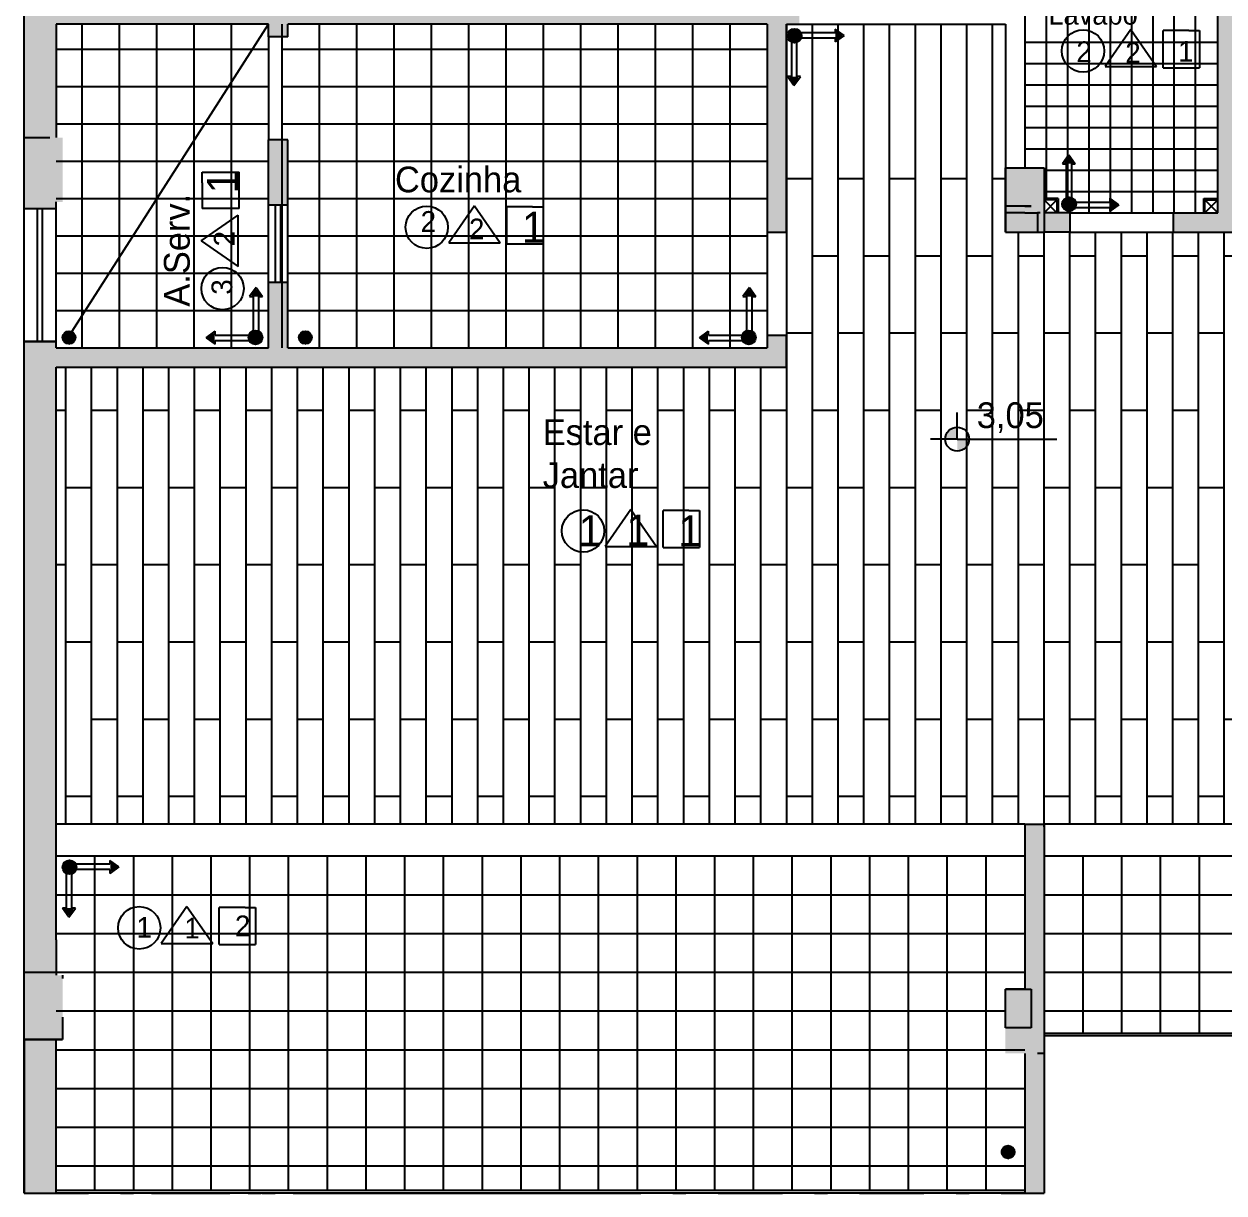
# Model space of a CAD drawing. Header units: millimetres. Extents: x 935 to 1399, y 512 to 900.
# Drawn here: x 1193.15 to 1202.47, y 815.6 to 824.68 of the extents above; entities that cross this region are included whole.
import ezdxf

# ---------------------------------------------------------------- set-up
doc = ezdxf.new("R2010")
doc.units = ezdxf.units.MM
doc.linetypes.add('ACAD_ISO02W100', pattern=[15, 12, -3])
doc.linetypes.add('DASHDOT', pattern=[1, 0.5, -0.25, 0, -0.25])
for name, color, linetype in [('COTAS', 6, 'Continuous'), ('MOBIL', 7, 'Continuous'), ('MOBILIARIO', 4, 'Continuous'), ('projeçao', 7, 'ACAD_ISO02W100')]:
    doc.layers.add(name, color=color, linetype=linetype)

msp = doc.modelspace()

# ---------------------------------------------------------------- hatches: boundary and pattern name
h = msp.add_hatch(color=254)
h.paths.add_polyline_path([(1194.84727, 824.93147), (1193.14727, 824.93147), (1193.14727, 823.93928), (1193.39727, 823.93928), (1193.39727, 824.68147), (1195.04727, 824.68147), (1195.04727, 824.58147), (1195.19727, 824.58147), (1195.19727, 824.68147), (1198.91994, 824.68147), (1198.91994, 823.19542), (1199.06994, 823.19542), (1199.06994, 824.68147), (1199.16994, 824.68147), (1199.16994, 824.83147), (1196.79727, 824.83147), (1196.79727, 824.93147)])
h.paths.add_polyline_path([(1195.19727, 822.16542), (1195.19727, 822.67347), (1195.04727, 822.67347), (1195.04727, 822.16542), (1193.39727, 822.16542), (1193.14727, 822.16542), (1193.14727, 820.30862), (1193.39727, 820.30862), (1193.39727, 822.01542), (1199.06994, 822.01542), (1199.06994, 822.26542), (1198.91994, 822.26542), (1198.91994, 822.16542), (1198.54628, 822.16542)])
h.paths.add_polyline_path([(1195.04727, 823.27347), (1195.19727, 823.27347), (1195.19727, 823.78147), (1195.04727, 823.78147)], flags=17)
h.paths.add_polyline_path([(1193.39727, 823.79935), (1193.39727, 823.93928), (1193.14727, 823.93928), (1193.14727, 823.79935)], flags=17)
h.paths.add_polyline_path([(1201.91583, 825.69935), (1201.91583, 825.94935), (1201.27227, 825.94935), (1201.27227, 825.69935)])
h.paths.add_polyline_path([(1201.07227, 823.21542), (1201.07227, 823.06542), (1201.27227, 823.06542), (1201.27227, 823.21542)])
h = msp.add_hatch(color=254)
h.paths.add_polyline_path([(1202.57227, 825.79935), (1203.43357, 825.79935), (1203.43357, 825.94935), (1202.57227, 825.94935), (1202.42227, 825.94935), (1202.42227, 825.64935), (1202.42227, 823.21542), (1202.07448, 823.21542), (1202.07448, 823.06542), (1204.60557, 823.06542), (1204.60557, 823.41542), (1204.45557, 823.41542), (1204.45557, 823.21542), (1202.57227, 823.21542)])
h.paths.add_polyline_path([(1204.75557, 825.94935), (1203.43357, 825.94935), (1203.43357, 825.79935), (1204.30557, 825.79935), (1204.45557, 825.79935), (1204.45557, 824.21542), (1204.60557, 824.21542), (1204.60557, 825.79935), (1204.75557, 825.79935)])
for color, points in [(254, [(1199.08902, 824.59057, 1), (1199.17821, 824.59057, 1)]), (254, [(1199.45792, 824.56224), (1199.50071, 824.59281), (1199.45792, 824.62338)]), (254, [(1199.12907, 824.22085), (1199.15963, 824.26364), (1199.0985, 824.26364)]), (256, [(1193.14727, 823.29935), (1193.39727, 823.29935), (1193.44727, 823.29935), (1193.44727, 823.79935), (1193.19727, 823.79935), (1193.14727, 823.79935)]), (256, [(1200.77227, 823.56542), (1200.77227, 823.06542), (1201.07227, 823.06542), (1201.07227, 823.56542)]), (256, [(1200.77227, 823.56542), (1200.77227, 823.06542), (1201.07227, 823.06542), (1201.07227, 823.56542)]), (254, [(1201.29495, 823.60665), (1201.26438, 823.64945), (1201.23381, 823.60665)]), (254, [(1193.39727, 823.29935), (1193.14727, 823.29935), (1193.14727, 823.24935), (1193.39727, 823.24935)]), (254, [(1201.31121, 823.28235, 1), (1201.22203, 823.28235, 1)]), (254, [(1201.63635, 823.2778), (1201.59355, 823.30837), (1201.59355, 823.24723)]), (254, [(1199.06994, 823.19542), (1198.91994, 823.19542), (1198.91994, 823.06542), (1199.06994, 823.06542)]), (254, [(1194.95037, 822.61633), (1194.91981, 822.57353), (1194.98094, 822.57353)]), (254, [(1198.78287, 822.61633), (1198.7523, 822.57353), (1198.81343, 822.57353)]), (254, [(1194.62152, 822.27493), (1194.57872, 822.24436), (1194.62152, 822.2138)]), (254, [(1194.99042, 822.2466, 1), (1194.90123, 822.2466, 1)]), (254, [(1198.45401, 822.27493), (1198.41122, 822.24436), (1198.45401, 822.2138)]), (254, [(1198.82291, 822.2466, 1), (1198.73372, 822.2466, 1)]), (254, [(1193.39727, 822.21542), (1193.14727, 822.21542), (1193.14727, 822.16542), (1193.39727, 822.16542)]), (254, [(1193.39727, 820.30862), (1193.14727, 820.30862), (1193.14727, 817.29182), (1193.39727, 817.29182), (1193.39727, 817.56542)]), (254, [(1201.07227, 818.46542), (1200.92227, 818.46542), (1200.92227, 817.18329), (1201.07227, 817.18329)]), (254, [(1193.45605, 818.13048, 1), (1193.54523, 818.13048, 1)]), (254, [(1193.82495, 818.10215), (1193.86774, 818.13271), (1193.82495, 818.16328)]), (254, [(1193.49609, 817.76075), (1193.52666, 817.80355), (1193.46552, 817.80355)]), (256, [(1193.14727, 816.79182), (1193.44727, 816.79182), (1193.44727, 817.29182), (1193.14727, 817.29182)]), (256, [(1200.77227, 817.18329), (1200.77227, 816.68329), (1201.07227, 816.68329), (1201.07227, 817.18329)]), (254, [(1201.07227, 816.68329), (1200.92227, 816.68329), (1200.92227, 815.59935), (1201.07227, 815.59935)])]:
    msp.add_hatch(color=color).paths.add_polyline_path(points)
h = msp.add_hatch()
h.set_pattern_fill('NET', color=254, scale=0.05, style=0)
h.set_pattern_definition([(0, (1559.1050605, 431.808368), (0, 0.00625), []), (90, (1559.1050605, 431.808368), (-0.00625, 4e-19), [])])
h.paths.add_polyline_path([(1193.44739, 822.24583, 1), (1193.54739, 822.24583, 1)])
h = msp.add_hatch()
h.set_pattern_fill('NET', color=254, scale=0.05, style=0)
h.set_pattern_definition([(0, (1560.9409097, 431.808368), (0, 0.00625), []), (90, (1560.9409097, 431.808368), (-0.00625, 4e-19), [])])
h.paths.add_polyline_path([(1195.28324, 822.24583, 1), (1195.38324, 822.24583, 1)])
h = msp.add_hatch(color=7)
h.paths.add_polyline_path([(1200.39732, 821.54981, 0.4142136), (1200.304, 821.45649), (1200.39732, 821.45649)])
h.paths.add_polyline_path([(1200.39732, 821.45649), (1200.39732, 821.36317, 0.4142136), (1200.49064, 821.45649)])
h = msp.add_hatch(color=254)
h.paths.add_polyline_path([(1193.39727, 816.79182), (1193.14727, 816.79182), (1193.14727, 815.93182), (1193.39727, 815.93182)])
h.paths.add_polyline_path([(1193.39727, 815.93182), (1193.14727, 815.93182), (1193.14727, 815.59935), (1193.39727, 815.59935)])
h = msp.add_hatch()
h.set_pattern_fill('NET', color=254, scale=0.05, style=0)
h.set_pattern_definition([(0, (1566.40075, 425.4801805), (0, 0.00625), []), (90, (1566.40075, 425.4801805), (-0.00625, 4e-19), [])])
h.paths.add_polyline_path([(1200.74308, 815.91764, 1), (1200.84308, 815.91764, 1)])

# ---------------------------------------------------------------- linework, layer by layer
at = {"color": 6}
for p, q in [((1193.14727, 815.59935), (1193.14727, 829.61596)), ((1200.92227, 825.94935), (1200.92227, 824.68147)), ((1202.42227, 823.21542), (1202.42227, 825.79935)), ((1202.42227, 823.21542), (1202.42227, 825.79935)), ((1200.92227, 825.64935), (1200.92227, 824.68147)), ((1195.04727, 824.68147), (1193.39727, 824.68147)), ((1193.39727, 824.68147), (1193.39727, 823.79935)), ((1195.04727, 824.58147), (1195.04727, 824.68147)), ((1195.19727, 824.58147), (1195.19727, 824.68147)), ((1198.91994, 824.68147), (1195.19727, 824.68147)), ((1198.91994, 824.68147), (1198.91994, 823.01627)), ((1199.06994, 824.68147), (1199.06994, 823.06542)), ((1199.96994, 824.68147), (1200.77227, 824.68147)), ((1200.77227, 824.68147), (1200.77227, 823.29935)), ((1200.77227, 824.68147), (1200.77227, 823.06542)), ((1200.92227, 824.68147), (1200.92227, 823.56542)), ((1200.92227, 824.68147), (1200.92227, 823.56542)), ((1195.19727, 824.58147), (1195.04727, 824.58147)), ((1193.14727, 823.29935), (1193.14727, 823.79935)), ((1195.19727, 823.78147), (1195.04727, 823.78147)), ((1195.04727, 822.16542), (1195.04727, 823.78147)), ((1195.19727, 822.16542), (1195.19727, 823.78147)), ((1193.39727, 822.16542), (1193.39727, 823.29935)), ((1201.18227, 823.32542), (1201.07227, 823.32542)), ((1201.17227, 823.31542), (1201.07227, 823.31542)), ((1201.17227, 823.31542), (1201.07227, 823.31542)), ((1201.17227, 823.31542), (1201.17227, 823.21542)), ((1201.17227, 823.31542), (1201.17227, 823.21542)), ((1201.18227, 823.32542), (1201.18227, 823.21542)), ((1202.31227, 823.21542), (1202.31227, 823.32542)), ((1202.31227, 823.32542), (1202.42227, 823.32542)), ((1202.32227, 823.31542), (1202.42227, 823.31542)), ((1202.32227, 823.21542), (1202.32227, 823.31542)), ((1202.32227, 823.31542), (1202.42227, 823.31542)), ((1202.32227, 823.21542), (1202.32227, 823.31542)), ((1193.14727, 823.24935), (1193.39727, 823.24935)), ((1195.19727, 823.27347), (1195.04727, 823.27347)), ((1200.92227, 823.21542), (1201.02227, 823.21542)), ((1200.92227, 823.21542), (1201.02227, 823.21542)), ((1201.02227, 823.21542), (1201.02227, 823.06542)), ((1201.27227, 823.21542), (1201.07227, 823.21542)), ((1201.27227, 823.21542), (1201.07227, 823.21542)), ((1201.19227, 823.21542), (1201.17227, 823.21542)), ((1201.19227, 823.21542), (1201.17227, 823.21542)), ((1201.27227, 823.21542), (1201.27227, 823.06542)), ((1201.27227, 823.21542), (1201.27227, 823.06542)), ((1202.07448, 823.21542), (1202.07448, 823.06542)), ((1202.07448, 823.21542), (1202.42227, 823.21542)), ((1202.07448, 823.21542), (1202.42227, 823.21542)), ((1202.07448, 823.21542), (1202.07448, 823.06542)), ((1202.07448, 823.21542), (1202.42227, 823.21542)), ((1202.07448, 823.21542), (1202.42227, 823.21542)), ((1198.91994, 823.06542), (1199.06994, 823.06542)), ((1200.77227, 823.06542), (1201.02227, 823.06542)), ((1200.77227, 823.06542), (1201.02227, 823.06542)), ((1201.27227, 823.06542), (1201.07227, 823.06542)), ((1201.27227, 823.06542), (1201.07227, 823.06542)), ((1202.07448, 823.06542), (1204.60557, 823.06542)), ((1202.07448, 823.06542), (1204.60557, 823.06542)), ((1195.19727, 822.67347), (1195.04727, 822.67347)), ((1193.39727, 822.16542), (1193.39727, 822.45542)), ((1198.91994, 822.28542), (1198.91994, 822.16542)), ((1198.91994, 822.26542), (1199.06994, 822.26542)), ((1199.06994, 822.26542), (1199.06994, 822.01542)), ((1193.39727, 822.21542), (1193.14727, 822.21542)), ((1193.39727, 822.16542), (1195.04727, 822.16542)), ((1195.19727, 822.16542), (1198.91994, 822.16542)), ((1198.54628, 822.16542), (1198.91994, 822.16542)), ((1193.39727, 822.01542), (1199.06994, 822.01542)), ((1193.39727, 817.56542), (1193.39727, 822.01542)), ((1200.92227, 818.46542), (1193.39727, 818.46542)), ((1200.92227, 818.46542), (1201.07227, 818.46542)), ((1200.92227, 818.46542), (1200.92227, 817.18329)), ((1201.07227, 818.46542), (1201.07227, 817.18329)), ((1204.60557, 818.46542), (1201.07227, 818.46542)), ((1204.60557, 818.21542), (1201.07227, 818.21542)), ((1193.39727, 817.56542), (1193.39727, 817.29182)), ((1200.92227, 817.18329), (1200.77227, 817.18329)), ((1193.14727, 816.79935), (1193.14727, 815.59935)), ((1193.39727, 815.59935), (1193.39727, 816.79182)), ((1204.60557, 816.83935), (1201.07227, 816.83935)), ((1208.64727, 816.81935), (1201.07227, 816.81935)), ((1200.92227, 816.68329), (1200.92227, 815.59935)), ((1201.07227, 816.68329), (1201.07227, 815.59935)), ((1193.14727, 815.59935), (1193.39727, 815.59935)), ((1200.92227, 815.59935), (1201.07227, 815.59935)), ((1200.92227, 815.59935), (1201.07227, 815.59935))]:
    msp.add_line(p, q, dxfattribs=at)
at = {"color": 254}
for p, q in [((1201.91583, 825.94935), (1201.91583, 823.21542)), ((1201.08786, 825.64935), (1201.08786, 823.32542)), ((1201.25345, 825.64935), (1201.25345, 823.21542)), ((1201.75023, 825.69935), (1201.75023, 823.21542)), ((1202.08142, 825.64935), (1202.08142, 823.21542)), ((1202.24701, 825.64935), (1202.24701, 823.21542)), ((1201.41905, 825.36817), (1201.41905, 823.21542)), ((1201.58464, 825.19328), (1201.58464, 823.21542)), ((1193.49739, 822.25837), (1195.04727, 824.68147)), ((1193.59727, 824.68147), (1193.59727, 822.16542)), ((1193.88727, 824.68147), (1193.88727, 822.16542)), ((1194.17727, 824.68147), (1194.17727, 822.16542)), ((1194.46727, 824.68147), (1194.46727, 822.16542)), ((1194.75727, 824.68147), (1194.75727, 822.16542)), ((1195.14994, 824.68147), (1195.14994, 822.16542)), ((1195.43994, 824.68147), (1195.43994, 822.16542)), ((1195.72994, 824.68147), (1195.72994, 822.16542)), ((1196.01994, 824.68147), (1196.01994, 822.16542)), ((1196.30994, 824.68147), (1196.30994, 822.16542)), ((1196.59994, 824.68147), (1196.59994, 822.16542)), ((1196.88994, 824.68147), (1196.88994, 822.16542)), ((1197.17994, 824.68147), (1197.17994, 822.16542)), ((1197.46994, 824.68147), (1197.46994, 822.16542)), ((1197.75994, 824.68147), (1197.75994, 822.16542)), ((1198.04994, 824.68147), (1198.04994, 822.16542)), ((1198.33994, 824.68147), (1198.33994, 822.16542)), ((1198.62994, 824.68147), (1198.62994, 822.16542)), ((1199.06994, 824.68147), (1199.96994, 824.68147)), ((1199.06994, 824.68147), (1199.96994, 824.68147)), ((1199.06994, 824.68147), (1199.96994, 824.68147)), ((1199.06994, 824.68147), (1199.96994, 824.68147)), ((1199.06994, 824.68147), (1199.96994, 824.68147)), ((1199.06994, 824.68147), (1199.06994, 818.46542)), ((1199.44792, 824.61316), (1199.1833, 824.61316)), ((1199.26994, 824.68147), (1199.26994, 818.46542)), ((1199.44792, 824.64281), (1199.44792, 824.61316)), ((1199.51792, 824.59281), (1199.44792, 824.64281)), ((1199.51792, 824.59281), (1199.44792, 824.54281)), ((1199.50071, 824.59281), (1199.45792, 824.62338)), ((1199.45792, 824.62338), (1199.45792, 824.56224)), ((1199.50071, 824.59281), (1199.45792, 824.56224)), ((1199.46994, 824.68147), (1199.46994, 818.46542)), ((1199.66994, 824.68147), (1199.66994, 818.46542)), ((1199.86994, 824.68147), (1199.86994, 818.46542)), ((1200.06994, 824.68147), (1200.06994, 818.46542)), ((1200.26994, 824.68147), (1200.26994, 818.46542)), ((1200.46994, 824.68147), (1200.46994, 818.46542)), ((1200.66994, 824.68147), (1200.66994, 818.46542)), ((1201.74595, 824.63933), (1201.54595, 824.35157)), ((1201.74595, 824.63933), (1201.94595, 824.35157)), ((1202.19703, 824.63041), (1201.99703, 824.63041)), ((1201.99703, 824.34266), (1201.99703, 824.63041)), ((1202.19703, 824.63041), (1202.27907, 824.63041)), ((1202.27907, 824.63041), (1202.27907, 824.34266)), ((1195.04727, 824.58147), (1195.04727, 823.78147)), ((1199.10881, 824.54196), (1199.10881, 824.27401)), ((1199.14941, 824.53834), (1199.14941, 824.27401)), ((1199.44792, 824.57251), (1199.18511, 824.57251)), ((1199.44792, 824.57251), (1199.44792, 824.54281)), ((1200.92227, 824.5402), (1202.42227, 824.5402)), ((1193.39727, 824.48542), (1195.04727, 824.48542)), ((1195.14994, 824.48542), (1198.91994, 824.48542)), ((1200.92227, 824.37461), (1202.42227, 824.37461)), ((1201.54595, 824.35157), (1201.94595, 824.35157)), ((1201.99703, 824.34266), (1202.27907, 824.34266)), ((1199.10877, 824.27364), (1199.07907, 824.27364)), ((1199.12907, 824.20364), (1199.07907, 824.27364)), ((1199.12907, 824.22085), (1199.0985, 824.26364)), ((1199.15963, 824.26364), (1199.0985, 824.26364)), ((1199.12907, 824.20364), (1199.17907, 824.27364)), ((1199.12907, 824.22085), (1199.15963, 824.26364)), ((1199.17907, 824.27364), (1199.14941, 824.27364)), ((1193.39727, 824.19542), (1195.04727, 824.19542)), ((1195.14994, 824.19542), (1198.91994, 824.19542)), ((1200.92227, 824.20901), (1202.42227, 824.20901)), ((1200.92227, 824.04342), (1202.42227, 824.04342)), ((1193.39727, 823.90542), (1195.04727, 823.90542)), ((1195.14994, 823.90542), (1198.91994, 823.90542)), ((1200.92227, 823.87783), (1202.42227, 823.87783)), ((1200.92227, 823.71223), (1202.42227, 823.71223)), ((1201.26438, 823.66665), (1201.21438, 823.59665)), ((1201.26438, 823.66665), (1201.31438, 823.59665)), ((1193.39727, 823.61542), (1195.04727, 823.61542)), ((1195.19727, 823.61542), (1198.91994, 823.61542)), ((1201.21438, 823.59665), (1201.24403, 823.59665)), ((1201.26438, 823.64945), (1201.23381, 823.60665)), ((1201.23381, 823.60665), (1201.29495, 823.60665)), ((1201.24403, 823.59665), (1201.24403, 823.33203)), ((1201.26438, 823.64945), (1201.29495, 823.60665)), ((1201.28468, 823.59665), (1201.31438, 823.59665)), ((1201.28468, 823.59665), (1201.28468, 823.33385)), ((1194.53183, 823.5304), (1194.81958, 823.5304)), ((1194.53183, 823.44836), (1194.53183, 823.5304)), ((1194.81958, 823.24836), (1194.81958, 823.5304)), ((1199.06994, 823.48147), (1199.26994, 823.48147)), ((1199.46994, 823.48147), (1199.66994, 823.48147)), ((1199.86994, 823.48147), (1200.06994, 823.48147)), ((1200.26994, 823.48147), (1200.46994, 823.48147)), ((1200.66994, 823.48147), (1200.77227, 823.48147)), ((1201.07227, 823.54664), (1202.42227, 823.54664)), ((1194.53183, 823.44836), (1194.53183, 823.24836)), ((1201.07227, 823.38105), (1202.42227, 823.38105)), ((1193.39727, 823.32542), (1195.04727, 823.32542)), ((1195.19727, 823.32542), (1198.91994, 823.32542)), ((1201.31886, 823.29815), (1201.58318, 823.29815)), ((1201.58355, 823.3278), (1201.58355, 823.29815)), ((1201.65355, 823.2778), (1201.58355, 823.3278)), ((1201.63635, 823.2778), (1201.59355, 823.30837)), ((1201.59355, 823.30837), (1201.59355, 823.24723)), ((1194.52291, 822.99728), (1194.81067, 823.19728)), ((1194.81958, 823.24836), (1194.53183, 823.24836)), ((1194.81067, 822.79728), (1194.81067, 823.19728)), ((1196.64733, 823.2695), (1196.44733, 822.98174)), ((1196.64733, 823.2695), (1196.84733, 822.98174)), ((1197.09841, 823.26058), (1196.89841, 823.26058)), ((1196.89841, 822.97283), (1196.89841, 823.26058)), ((1197.09841, 823.26058), (1197.18044, 823.26058)), ((1197.18044, 823.26058), (1197.18044, 822.97283)), ((1201.27227, 823.21542), (1202.07448, 823.21542)), ((1201.27227, 823.21542), (1202.07448, 823.21542)), ((1201.31523, 823.25755), (1201.58318, 823.25755)), ((1201.65355, 823.2778), (1201.58355, 823.2278)), ((1201.58355, 823.2575), (1201.58355, 823.2278)), ((1201.63635, 823.2778), (1201.59355, 823.24723)), ((1193.39727, 823.03542), (1195.04727, 823.03542)), ((1195.19727, 823.03542), (1198.91994, 823.03542)), ((1198.91994, 823.06542), (1198.91994, 822.26542)), ((1199.06994, 823.06542), (1199.06994, 822.26542)), ((1200.86994, 823.06542), (1200.86994, 818.46542)), ((1201.06994, 823.06542), (1201.06994, 818.44542)), ((1201.26994, 823.06542), (1201.26994, 818.46542)), ((1201.46994, 823.06542), (1201.46994, 818.46542)), ((1201.66994, 823.06542), (1201.66994, 818.46542)), ((1201.86994, 823.06542), (1201.86994, 818.46542)), ((1202.06994, 823.06542), (1202.06994, 818.46542)), ((1202.26994, 823.06542), (1202.26994, 818.46542)), ((1202.46994, 823.06542), (1202.46994, 818.46542)), ((1194.52291, 822.99728), (1194.81067, 822.79728)), ((1196.44733, 822.98174), (1196.84733, 822.98174)), ((1196.89841, 822.97283), (1197.18044, 822.97283)), ((1199.26994, 822.88147), (1199.46994, 822.88147)), ((1199.66994, 822.88147), (1199.86994, 822.88147)), ((1200.06994, 822.88147), (1200.26994, 822.88147)), ((1200.46994, 822.88147), (1200.66994, 822.88147)), ((1200.86994, 822.88147), (1201.06994, 822.88147)), ((1201.26994, 822.88147), (1201.46994, 822.88147)), ((1201.66994, 822.88147), (1201.86994, 822.88147)), ((1202.06994, 822.88147), (1202.26994, 822.88147)), ((1202.46994, 822.88147), (1202.66994, 822.88147)), ((1193.39727, 822.74542), (1195.04727, 822.74542)), ((1195.19727, 822.74542), (1198.91994, 822.74542)), ((1194.95037, 822.63353), (1194.90037, 822.56353)), ((1194.95037, 822.63353), (1195.00037, 822.56353)), ((1198.78287, 822.63353), (1198.73287, 822.56353)), ((1198.78287, 822.63353), (1198.83287, 822.56353)), ((1194.90037, 822.56353), (1194.93003, 822.56353)), ((1194.95037, 822.61633), (1194.91981, 822.57353)), ((1194.91981, 822.57353), (1194.98094, 822.57353)), ((1194.93003, 822.29884), (1194.93003, 822.56316)), ((1194.95037, 822.61633), (1194.98094, 822.57353)), ((1194.97063, 822.29521), (1194.97063, 822.56316)), ((1194.97067, 822.56353), (1195.00037, 822.56353)), ((1198.73287, 822.56353), (1198.76252, 822.56353)), ((1198.78287, 822.61633), (1198.7523, 822.57353)), ((1198.7523, 822.57353), (1198.81343, 822.57353)), ((1198.76252, 822.29884), (1198.76252, 822.56316)), ((1198.78287, 822.61633), (1198.81343, 822.57353)), ((1198.80312, 822.29521), (1198.80312, 822.56316)), ((1198.80317, 822.56353), (1198.83287, 822.56353)), ((1193.39727, 822.45542), (1195.04727, 822.45542)), ((1195.19727, 822.45542), (1198.91994, 822.45542)), ((1194.56152, 822.24436), (1194.63152, 822.29436)), ((1194.57872, 822.24436), (1194.62152, 822.27493)), ((1194.62152, 822.2138), (1194.62152, 822.27493)), ((1194.63152, 822.26466), (1194.63152, 822.29436)), ((1194.63152, 822.26466), (1194.89433, 822.26466)), ((1198.39401, 822.24436), (1198.46401, 822.29436)), ((1198.41122, 822.24436), (1198.45401, 822.27493)), ((1198.45401, 822.2138), (1198.45401, 822.27493)), ((1198.46401, 822.26466), (1198.46401, 822.29436)), ((1198.46401, 822.26466), (1198.72682, 822.26466)), ((1199.06994, 822.28147), (1199.26994, 822.28147)), ((1199.46994, 822.28147), (1199.66994, 822.28147)), ((1199.86994, 822.28147), (1200.06994, 822.28147)), ((1200.26994, 822.28147), (1200.46994, 822.28147)), ((1200.66994, 822.28147), (1200.86994, 822.28147)), ((1201.06994, 822.28147), (1201.26994, 822.28147)), ((1201.46994, 822.28147), (1201.66994, 822.28147)), ((1201.86994, 822.28147), (1202.06994, 822.28147)), ((1202.26994, 822.28147), (1202.46994, 822.28147)), ((1194.56152, 822.24436), (1194.63152, 822.19436)), ((1194.57872, 822.24436), (1194.62152, 822.2138)), ((1194.63152, 822.22402), (1194.89614, 822.22402)), ((1194.63152, 822.19436), (1194.63152, 822.22402)), ((1198.39401, 822.24436), (1198.46401, 822.19436)), ((1198.41122, 822.24436), (1198.45401, 822.2138)), ((1198.46401, 822.22402), (1198.72863, 822.22402)), ((1198.46401, 822.19436), (1198.46401, 822.22402)), ((1193.39727, 822.16542), (1195.04727, 822.16542)), ((1193.39727, 822.16542), (1195.04727, 822.16542)), ((1193.46994, 822.01542), (1193.46994, 818.46542)), ((1193.66994, 822.01542), (1193.66994, 818.46542)), ((1193.86994, 822.01542), (1193.86994, 818.46542)), ((1194.06994, 822.01542), (1194.06994, 818.46542)), ((1194.26994, 822.01542), (1194.26994, 818.46542)), ((1194.46994, 822.01542), (1194.46994, 818.46542)), ((1194.46994, 822.01542), (1194.46994, 818.46542)), ((1194.66994, 822.01542), (1194.66994, 818.46542)), ((1194.86994, 822.01542), (1194.86994, 818.46542)), ((1195.06994, 822.01542), (1195.06994, 818.46542)), ((1195.26994, 822.01542), (1195.26994, 818.46542)), ((1195.46994, 822.01542), (1195.46994, 818.46542)), ((1195.66994, 822.01542), (1195.66994, 818.46542)), ((1195.86994, 822.01542), (1195.86994, 818.46542)), ((1196.06994, 822.01542), (1196.06994, 818.46542)), ((1196.26994, 822.01542), (1196.26994, 818.46542)), ((1196.46994, 822.01542), (1196.46994, 818.46542)), ((1196.66994, 822.01542), (1196.66994, 818.46542)), ((1196.66994, 822.01542), (1196.66994, 818.46542)), ((1196.86994, 822.01542), (1196.86994, 818.46542)), ((1197.06994, 822.01542), (1197.06994, 818.46542)), ((1197.26994, 822.01542), (1197.26994, 818.46542)), ((1197.46994, 822.01542), (1197.46994, 818.46542)), ((1197.66994, 822.01542), (1197.66994, 818.46542)), ((1197.86994, 822.01542), (1197.86994, 818.46542)), ((1198.06994, 822.01542), (1198.06994, 818.46542)), ((1198.26994, 822.01542), (1198.26994, 818.46542)), ((1198.46994, 822.01542), (1198.46994, 818.46542)), ((1198.66994, 822.01542), (1198.66994, 818.46542)), ((1198.86994, 822.01542), (1198.86994, 818.46542)), ((1193.39727, 821.68147), (1193.46994, 821.68147)), ((1193.66994, 821.68147), (1193.86994, 821.68147)), ((1194.06994, 821.68147), (1194.26994, 821.68147)), ((1194.07227, 821.68147), (1194.27227, 821.68147)), ((1194.46994, 821.68147), (1194.66994, 821.68147)), ((1194.47227, 821.68147), (1194.67227, 821.68147)), ((1194.87227, 821.68147), (1195.07227, 821.68147)), ((1195.27227, 821.68147), (1195.47227, 821.68147)), ((1195.67227, 821.68147), (1195.87227, 821.68147)), ((1196.07227, 821.68147), (1196.27227, 821.68147)), ((1196.47227, 821.68147), (1196.67227, 821.68147)), ((1196.87227, 821.68147), (1197.07227, 821.68147)), ((1197.27227, 821.68147), (1197.47227, 821.68147)), ((1197.66994, 821.68147), (1197.86994, 821.68147)), ((1198.06994, 821.68147), (1198.26994, 821.68147)), ((1198.46994, 821.68147), (1198.66994, 821.68147)), ((1198.86994, 821.68147), (1199.06994, 821.68147)), ((1199.26994, 821.68147), (1199.46994, 821.68147)), ((1199.26994, 821.68147), (1199.46994, 821.68147)), ((1199.26994, 821.68147), (1199.4079, 821.68147)), ((1199.66994, 821.68147), (1199.86994, 821.68147)), ((1200.06994, 821.68147), (1200.26994, 821.68147)), ((1200.46994, 821.68147), (1200.66994, 821.68147)), ((1200.86994, 821.68147), (1201.06994, 821.68147)), ((1201.26994, 821.68147), (1201.46994, 821.68147)), ((1201.66994, 821.68147), (1201.86994, 821.68147)), ((1202.06994, 821.68147), (1202.26994, 821.68147)), ((1193.46994, 821.08147), (1193.66994, 821.08147)), ((1193.86994, 821.08147), (1194.06994, 821.08147)), ((1194.26994, 821.08147), (1194.46994, 821.08147)), ((1194.66994, 821.08147), (1194.86994, 821.08147)), ((1195.06994, 821.08147), (1195.26994, 821.08147)), ((1195.46994, 821.08147), (1195.66994, 821.08147)), ((1195.86994, 821.08147), (1196.06994, 821.08147)), ((1196.26994, 821.08147), (1196.46994, 821.08147)), ((1196.66994, 821.08147), (1196.86994, 821.08147)), ((1197.06994, 821.08147), (1197.26994, 821.08147)), ((1197.46994, 821.08147), (1197.66994, 821.08147)), ((1197.86994, 821.08147), (1198.06994, 821.08147)), ((1198.26994, 821.08147), (1198.46994, 821.08147)), ((1198.66994, 821.08147), (1198.86994, 821.08147)), ((1199.06994, 821.08147), (1199.26994, 821.08147)), ((1199.46994, 821.08147), (1199.66994, 821.08147)), ((1199.86994, 821.08147), (1200.06994, 821.08147)), ((1200.26994, 821.08147), (1200.46994, 821.08147)), ((1200.66994, 821.08147), (1200.86994, 821.08147)), ((1201.06994, 821.08147), (1201.26994, 821.08147)), ((1201.46994, 821.08147), (1201.66994, 821.08147)), ((1201.86994, 821.08147), (1202.06994, 821.08147)), ((1202.26994, 821.08147), (1202.46994, 821.08147)), ((1197.86162, 820.91004), (1197.66162, 820.62229)), ((1197.86162, 820.91004), (1198.06162, 820.62229)), ((1198.3127, 820.90113), (1198.1127, 820.90113)), ((1198.1127, 820.61337), (1198.1127, 820.90113)), ((1198.3127, 820.90113), (1198.39473, 820.90113)), ((1198.39473, 820.90113), (1198.39473, 820.61337)), ((1197.66162, 820.62229), (1198.06162, 820.62229)), ((1198.1127, 820.61337), (1198.39473, 820.61337)), ((1193.39727, 820.48147), (1193.46994, 820.48147)), ((1193.66994, 820.48147), (1193.86994, 820.48147)), ((1194.06994, 820.48147), (1194.26994, 820.48147)), ((1194.46994, 820.48147), (1194.66994, 820.48147)), ((1194.86994, 820.48147), (1195.06994, 820.48147)), ((1195.26994, 820.48147), (1195.46994, 820.48147)), ((1195.66994, 820.48147), (1195.86994, 820.48147)), ((1196.06994, 820.48147), (1196.26994, 820.48147)), ((1196.46994, 820.48147), (1196.66994, 820.48147)), ((1196.86994, 820.48147), (1197.06994, 820.48147)), ((1197.26994, 820.48147), (1197.46994, 820.48147)), ((1197.66994, 820.48147), (1197.86994, 820.48147)), ((1198.06994, 820.48147), (1198.26994, 820.48147)), ((1198.46994, 820.48147), (1198.66994, 820.48147)), ((1198.86994, 820.48147), (1199.06994, 820.48147)), ((1199.26994, 820.48147), (1199.46994, 820.48147)), ((1199.26994, 820.48147), (1199.46994, 820.48147)), ((1199.26994, 820.48147), (1199.46994, 820.48147)), ((1199.66994, 820.48147), (1199.86994, 820.48147)), ((1200.06994, 820.48147), (1200.26994, 820.48147)), ((1200.46994, 820.48147), (1200.66994, 820.48147)), ((1200.86994, 820.48147), (1201.06994, 820.48147)), ((1201.26994, 820.48147), (1201.46994, 820.48147)), ((1201.66994, 820.48147), (1201.86994, 820.48147)), ((1202.06994, 820.48147), (1202.26994, 820.48147)), ((1193.46994, 819.88147), (1193.66994, 819.88147)), ((1193.86994, 819.88147), (1194.06994, 819.88147)), ((1194.26994, 819.88147), (1194.46994, 819.88147)), ((1194.66994, 819.88147), (1194.86994, 819.88147)), ((1195.06994, 819.88147), (1195.26994, 819.88147)), ((1195.46994, 819.88147), (1195.66994, 819.88147)), ((1195.86994, 819.88147), (1196.06994, 819.88147)), ((1196.26994, 819.88147), (1196.46994, 819.88147)), ((1196.66994, 819.88147), (1196.86994, 819.88147)), ((1197.06994, 819.88147), (1197.26994, 819.88147)), ((1197.46994, 819.88147), (1197.66994, 819.88147)), ((1197.86994, 819.88147), (1198.06994, 819.88147)), ((1198.26994, 819.88147), (1198.46994, 819.88147)), ((1198.66994, 819.88147), (1198.86994, 819.88147)), ((1199.06994, 819.88147), (1199.26994, 819.88147)), ((1199.46994, 819.88147), (1199.66994, 819.88147)), ((1199.86994, 819.88147), (1200.06994, 819.88147)), ((1200.26994, 819.88147), (1200.46994, 819.88147)), ((1200.66994, 819.88147), (1200.86994, 819.88147)), ((1201.06994, 819.88147), (1201.26994, 819.88147)), ((1201.46994, 819.88147), (1201.66994, 819.88147)), ((1201.86994, 819.88147), (1202.06994, 819.88147)), ((1202.26994, 819.88147), (1202.46994, 819.88147)), ((1193.66994, 819.28147), (1193.86994, 819.28147)), ((1194.06994, 819.28147), (1194.26994, 819.28147)), ((1194.46994, 819.28147), (1194.66994, 819.28147)), ((1194.86994, 819.28147), (1195.06994, 819.28147)), ((1195.26994, 819.28147), (1195.46994, 819.28147)), ((1195.66994, 819.28147), (1195.86994, 819.28147)), ((1196.06994, 819.28147), (1196.26994, 819.28147)), ((1196.46994, 819.28147), (1196.66994, 819.28147)), ((1196.86994, 819.28147), (1197.06994, 819.28147)), ((1197.26994, 819.28147), (1197.46994, 819.28147)), ((1197.66994, 819.28147), (1197.86994, 819.28147)), ((1198.06994, 819.28147), (1198.26994, 819.28147)), ((1198.46994, 819.28147), (1198.66994, 819.28147)), ((1198.86994, 819.28147), (1199.06994, 819.28147)), ((1199.26994, 819.28147), (1199.46994, 819.28147)), ((1199.26994, 819.28147), (1199.46994, 819.28147)), ((1199.26994, 819.28147), (1199.46994, 819.28147)), ((1199.66994, 819.28147), (1199.86994, 819.28147)), ((1200.06994, 819.28147), (1200.26994, 819.28147)), ((1200.46994, 819.28147), (1200.66994, 819.28147)), ((1200.86994, 819.28147), (1201.06994, 819.28147)), ((1201.26994, 819.28147), (1201.46994, 819.28147)), ((1201.66994, 819.28147), (1201.86994, 819.28147)), ((1202.06994, 819.28147), (1202.26994, 819.28147)), ((1202.46994, 819.28147), (1202.66994, 819.28147)), ((1193.46994, 818.68147), (1193.66994, 818.68147)), ((1193.86994, 818.68147), (1194.06994, 818.68147)), ((1194.26994, 818.68147), (1194.46994, 818.68147)), ((1194.66994, 818.68147), (1194.86994, 818.68147)), ((1195.06994, 818.68147), (1195.26994, 818.68147)), ((1195.46994, 818.68147), (1195.66994, 818.68147)), ((1195.86994, 818.68147), (1196.06994, 818.68147)), ((1196.26994, 818.68147), (1196.46994, 818.68147)), ((1196.66994, 818.68147), (1196.86994, 818.68147)), ((1197.06994, 818.68147), (1197.26994, 818.68147)), ((1197.46994, 818.68147), (1197.66994, 818.68147)), ((1197.86994, 818.68147), (1198.06994, 818.68147)), ((1198.26994, 818.68147), (1198.46994, 818.68147)), ((1198.66994, 818.68147), (1198.86994, 818.68147)), ((1199.06994, 818.68147), (1199.26994, 818.68147)), ((1199.46994, 818.68147), (1199.66994, 818.68147)), ((1199.86994, 818.68147), (1200.06994, 818.68147)), ((1200.26994, 818.68147), (1200.46994, 818.68147)), ((1200.66994, 818.68147), (1200.86994, 818.68147)), ((1201.06994, 818.68147), (1201.26994, 818.68147)), ((1201.46994, 818.68147), (1201.66994, 818.68147)), ((1201.86994, 818.68147), (1202.06994, 818.68147)), ((1202.26994, 818.68147), (1202.46994, 818.68147)), ((1200.92227, 818.21542), (1193.39727, 818.21542)), ((1193.69827, 815.61935), (1193.69827, 818.21542)), ((1193.81495, 818.18271), (1193.81495, 818.15306)), ((1193.88495, 818.13271), (1193.81495, 818.18271)), ((1193.86774, 818.13271), (1193.82495, 818.16328)), ((1193.82495, 818.16328), (1193.82495, 818.10215)), ((1193.99927, 815.61935), (1193.99927, 818.21542)), ((1194.30027, 815.61935), (1194.30027, 818.21542)), ((1194.60127, 815.61935), (1194.60127, 818.21542)), ((1194.90227, 815.61935), (1194.90227, 818.21542)), ((1195.20327, 815.61935), (1195.20327, 818.21542)), ((1195.50427, 815.61935), (1195.50427, 818.21542)), ((1195.80527, 815.61935), (1195.80527, 818.21542)), ((1196.10627, 815.61935), (1196.10627, 818.21542)), ((1196.40727, 815.61935), (1196.40727, 818.21542)), ((1196.70827, 815.61935), (1196.70827, 818.21542)), ((1197.00927, 815.61935), (1197.00927, 818.21542)), ((1197.31027, 815.61935), (1197.31027, 818.21542)), ((1197.61127, 815.61935), (1197.61127, 818.21542)), ((1197.91227, 815.61935), (1197.91227, 818.21542)), ((1198.21327, 815.61935), (1198.21327, 818.21542)), ((1198.51427, 815.61935), (1198.51427, 818.21542)), ((1198.81527, 815.61935), (1198.81527, 818.21542)), ((1199.11627, 815.61935), (1199.11627, 818.21542)), ((1199.41727, 815.61935), (1199.41727, 818.21542)), ((1199.71827, 815.61935), (1199.71827, 818.21542)), ((1200.01927, 815.61935), (1200.01927, 818.21542)), ((1200.32027, 815.61935), (1200.32027, 818.21542)), ((1200.62127, 815.61935), (1200.62127, 818.21542)), ((1204.60557, 818.21542), (1201.07227, 818.21542)), ((1201.37327, 818.21542), (1201.37327, 816.83935)), ((1201.67427, 818.21542), (1201.67427, 816.83935)), ((1201.97527, 818.21542), (1201.97527, 816.83935)), ((1202.27627, 818.21542), (1202.27627, 816.83935)), ((1193.47584, 818.08186), (1193.47584, 817.81391)), ((1193.51644, 818.07824), (1193.51644, 817.81391)), ((1193.81495, 818.15306), (1193.55032, 818.15306)), ((1193.81495, 818.11241), (1193.55214, 818.11241)), ((1193.88495, 818.13271), (1193.81495, 818.08271)), ((1193.81495, 818.11241), (1193.81495, 818.08271)), ((1193.86774, 818.13271), (1193.82495, 818.10215)), ((1200.92227, 817.91442), (1193.39727, 817.91442)), ((1204.60557, 817.91442), (1201.07227, 817.91442)), ((1193.47579, 817.81355), (1193.44609, 817.81355)), ((1193.49609, 817.74355), (1193.44609, 817.81355)), ((1193.49609, 817.76075), (1193.46552, 817.80355)), ((1193.52666, 817.80355), (1193.46552, 817.80355)), ((1193.49609, 817.74355), (1193.54609, 817.81355)), ((1193.49609, 817.76075), (1193.52666, 817.80355)), ((1193.54609, 817.81355), (1193.51644, 817.81355)), ((1194.4134, 817.82628), (1194.2134, 817.53853)), ((1194.4134, 817.82628), (1194.6134, 817.53853)), ((1194.86448, 817.81737), (1194.66448, 817.81737)), ((1194.66448, 817.52961), (1194.66448, 817.81737)), ((1194.86448, 817.81737), (1194.94651, 817.81737)), ((1194.94651, 817.81737), (1194.94651, 817.52961)), ((1200.92227, 817.61342), (1193.39727, 817.61342)), ((1204.60557, 817.61342), (1201.07227, 817.61342)), ((1194.2134, 817.53853), (1194.6134, 817.53853)), ((1194.66448, 817.52961), (1194.94651, 817.52961)), ((1200.92227, 817.31242), (1193.14727, 817.31242)), ((1204.60557, 817.31242), (1201.07227, 817.31242)), ((1200.77227, 817.01142), (1193.39727, 817.01142)), ((1204.60557, 817.01142), (1201.07227, 817.01142)), ((1200.92227, 816.71042), (1193.39727, 816.71042)), ((1201.07227, 816.68329), (1201.02227, 816.68329)), ((1200.92227, 816.40942), (1193.39727, 816.40942)), ((1200.92227, 816.10842), (1193.39727, 816.10842)), ((1200.92227, 815.80742), (1193.39727, 815.80742))]:
    msp.add_line(p, q, dxfattribs=at)
at = {"color": 1}
for p, q in [((1195.04727, 824.58147), (1195.04727, 824.56147)), ((1201.04227, 823.21542), (1201.02227, 823.21542)), ((1201.29227, 823.21542), (1201.27227, 823.21542)), ((1198.91994, 822.28542), (1198.91994, 822.26542))]:
    msp.add_line(p, q, dxfattribs=at)
for p, q in [((1193.14727, 823.79935), (1193.34727, 823.79935)), ((1200.77227, 823.56542), (1201.07227, 823.56542)), ((1200.77227, 823.06542), (1200.77227, 823.56542)), ((1200.77227, 823.56542), (1200.97227, 823.56542)), ((1200.77227, 823.26542), (1200.77227, 823.56542)), ((1200.77227, 823.56542), (1201.07227, 823.56542)), ((1200.77227, 823.06542), (1200.77227, 823.56542)), ((1200.77227, 823.56542), (1200.97227, 823.56542)), ((1200.77227, 823.26542), (1200.77227, 823.56542)), ((1200.82227, 823.56542), (1201.07227, 823.56542)), ((1200.82227, 823.56542), (1201.07227, 823.56542)), ((1201.07227, 823.56542), (1201.07227, 823.06542)), ((1201.07227, 823.56542), (1201.07227, 823.06542)), ((1200.97227, 823.26542), (1200.77227, 823.26542)), ((1200.97227, 823.26542), (1200.77227, 823.26542)), ((1200.92227, 823.21542), (1200.77227, 823.21542)), ((1200.92227, 823.21542), (1200.77227, 823.21542)), ((1200.92227, 823.26542), (1200.97227, 823.26542)), ((1200.92227, 823.26542), (1200.97227, 823.26542)), ((1200.82227, 823.06542), (1201.07227, 823.06542)), ((1200.82227, 823.06542), (1201.07227, 823.06542)), ((1193.14727, 816.79182), (1193.14727, 817.29182)), ((1193.44727, 817.29182), (1193.44727, 817.26542)), ((1200.77227, 817.18329), (1200.97227, 817.18329)), ((1200.77227, 816.88329), (1200.77227, 817.18329)), ((1200.97227, 817.18329), (1200.97227, 816.88329)), ((1201.07227, 817.18329), (1201.07227, 816.68329)), ((1193.44727, 816.96542), (1193.44727, 816.79182)), ((1200.97227, 816.88329), (1200.77227, 816.88329)), ((1193.14727, 816.79182), (1193.44727, 816.79182)), ((1193.44727, 816.79182), (1193.14727, 816.79182))]:
    msp.add_line(p, q)
at = {"color": 7}
for p, q in [((1201.17227, 823.31542), (1201.07227, 823.21542)), ((1201.07227, 823.31542), (1201.17227, 823.21542)), ((1202.42227, 823.31542), (1202.32227, 823.21542)), ((1202.32227, 823.31542), (1202.42227, 823.21542)), ((1200.39732, 821.45649), (1200.39732, 821.66288)), ((1200.39732, 821.45649), (1200.19093, 821.45649)), ((1200.39732, 821.45649), (1200.7069, 821.45649)), ((1200.92227, 815.61935), (1193.39727, 815.61935)), ((1200.92227, 815.59935), (1193.39727, 815.59935)), ((1195.78362, 815.59935), (1197.78362, 815.59935))]:
    msp.add_line(p, q, dxfattribs=at)
at = {"color": 3}
for p, q in [((1193.25227, 822.21542), (1193.25227, 823.24935)), ((1193.29227, 822.21542), (1193.29227, 823.24935)), ((1195.10227, 822.67347), (1195.10227, 823.27347)), ((1195.14227, 822.67347), (1195.14227, 823.27347))]:
    msp.add_line(p, q, dxfattribs=at)
at = {"color": 6, "linetype": 'DASHDOT'}
for p, q in [((1193.14727, 815.59935), (1196.78362, 815.59935)), ((1194.13895, 815.59935), (1201.07227, 815.59935))]:
    msp.add_line(p, q, dxfattribs=at)
at = {"color": 254}
for centre, radius in [((1199.13361, 824.59057), 0.05458), ((1199.13361, 824.59057), 0.04459), ((1201.37498, 824.47265), 0.16447), ((1201.26662, 823.28235), 0.05458), ((1201.26662, 823.28235), 0.04459), ((1196.27635, 823.10282), 0.16447), ((1194.68959, 822.62631), 0.16447), ((1193.49739, 822.24583), 0.05), ((1194.94583, 822.2466), 0.05458), ((1194.94583, 822.2466), 0.04459), ((1195.33324, 822.24583), 0.05), ((1198.77832, 822.2466), 0.05458), ((1198.77832, 822.2466), 0.04459), ((1197.49064, 820.74336), 0.16447), ((1193.50064, 818.13048), 0.05458), ((1193.50064, 818.13048), 0.04459), ((1194.04242, 817.6596), 0.16447), ((1200.79308, 815.91764), 0.05)]:
    msp.add_circle(centre, radius, dxfattribs=at)
at = {"color": 7}
msp.add_circle((1200.39732, 821.45649), 0.09332, dxfattribs=at)
at = {"layer": 'COTAS', "color": 7}
msp.add_line((1200.7069, 821.45649), (1201.1716, 821.45649), dxfattribs=at)
at = {"layer": 'MOBIL', "color": 6}
for p, q in [((1199.06994, 823.06542), (1199.06994, 824.68147)), ((1199.06994, 822.01542), (1199.06994, 822.26542)), ((1193.14727, 822.21542), (1193.39727, 822.21542)), ((1193.39727, 822.01542), (1199.06994, 822.01542)), ((1200.92227, 816.68329), (1200.92227, 815.59935))]:
    msp.add_line(p, q, dxfattribs=at)
at = {"layer": 'MOBIL', "color": 254}
msp.add_line((1201.27227, 823.06542), (1202.06994, 823.06542), dxfattribs=at)
at = {"layer": 'MOBILIARIO', "color": 6}
for p, q in [((1196.65407, 818.46542), (1193.39727, 818.46542)), ((1197.61127, 818.21542), (1193.39727, 818.21542)), ((1200.92227, 818.21542), (1197.61127, 818.21542))]:
    msp.add_line(p, q, dxfattribs=at)

# ---------------------------------------------------------------- texts
at = {"color": 7, "insert": (1201.10576, 824.83532), "char_height": 0.158223, "width": 3.0433342, "attachment_point": 1}
msp.add_mtext('Lavabo', dxfattribs=at)
at = {"color": 254, "insert": (1201.10576, 824.83532), "char_height": 0.158223, "width": 3.0433342, "attachment_point": 1}
msp.add_mtext('Lavabo', dxfattribs=at)
at = {"attachment_point": 1}
for s, insert, char_height, width in [('2', (1201.32296, 824.54686), 0.16121, 11.1553129), ('2', (1201.70279, 824.53967), 0.16121, 11.1553129), ('1', (1202.11321, 824.55046), 0.16121, 11.1553129), ('Cozinha', (1196.02942, 823.57401), 0.2, 3.8469), ('2', (1196.22884, 823.22828), 0.16121, 11.1553129), ('1', (1197.01595, 823.22359), 0.24072, 16.6572), ('2', (1196.60416, 823.16984), 0.16121, 11.1553129), ('Estar e\\PJantar', (1197.17725, 821.61072), 0.2, 3.8469), ('1', (1197.45571, 820.86563), 0.24072, 16.6572), ('1', (1197.82579, 820.86989), 0.24072, 16.6572), ('1', (1198.23024, 820.86414), 0.24072, 16.6572), ('1', (1194.02099, 817.74393), 0.16121, 11.1553129), ('1', (1194.39331, 817.73816), 0.16121, 11.1553129), ('2', (1194.78585, 817.75546), 0.16121, 11.1553129)]:
    msp.add_mtext(s, dxfattribs=dict(at, insert=insert, char_height=char_height, width=width))
at = {"attachment_point": 1, "rotation": 90}
for s, insert, char_height, width in [('1', (1194.56882, 823.3659), 0.24072, 16.6572), ('A.Serv.', (1194.2345, 822.48556), 0.2, 3.8469), ('2', (1194.62257, 822.95412), 0.16121, 11.1553129), ('3', (1194.60387, 822.57879), 0.16121, 11.1553129)]:
    msp.add_mtext(s, dxfattribs=dict(at, insert=insert, char_height=char_height, width=width))
at = {"layer": 'projeçao', "color": 7, "insert": (1200.54927, 821.74258), "char_height": 0.2, "width": 1.177, "attachment_point": 1}
msp.add_mtext('3,05', dxfattribs=at)

doc.saveas('drawing.dxf')
